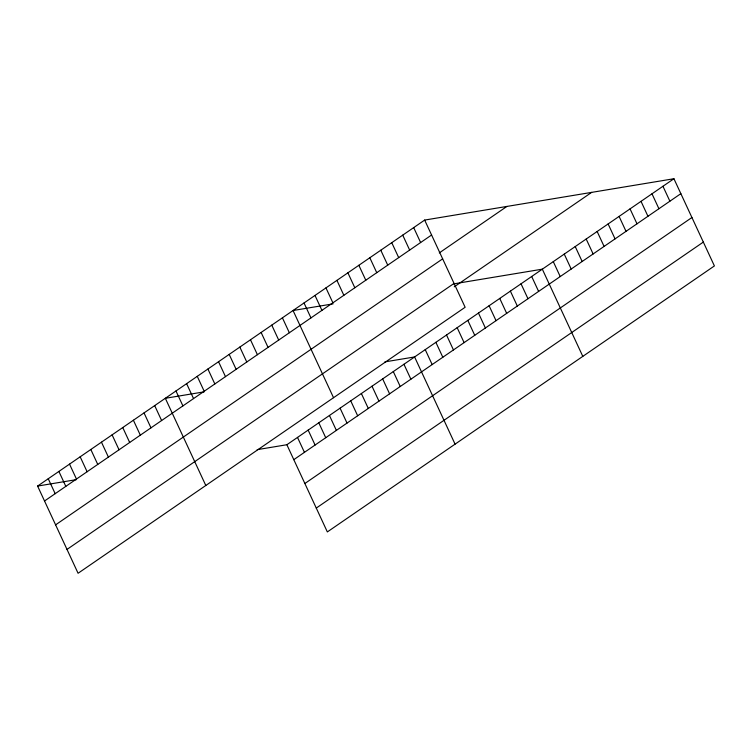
<?xml version="1.0" encoding="UTF-8"?>
<svg xmlns="http://www.w3.org/2000/svg" width="752" height="752" viewBox="0 0 752 752"><rect width="100%" height="100%" fill="white"/><g stroke="black" fill="none" stroke-linecap="round" stroke-linejoin="round"><path stroke-width="1.13" d="M424.654 220.073L465.131 307.267L78.076 573.268L37.6 486.065L424.654 220.073L673.924 178.732L714.4 265.935L327.346 531.927L286.869 444.733L257.165 449.658M44.528 501.001L431.592 235M439.29 252.907L506.914 206.424M55.601 524.849L442.655 258.848M67.003 549.421L454.067 283.419M454.264 286.803L591.664 192.371M286.869 444.733L673.924 178.732M293.797 459.66L680.851 193.668M304.87 483.508L691.925 217.516M316.272 508.079L703.327 242.088M333.042 303.874L293.054 310.51L333.531 397.705M453.71 283.871L542.324 269.169L582.8 356.373M204.177 391.848L165.327 398.287L205.804 485.491M384.892 361.881L414.596 356.956L455.073 444.15M37.6 486.065L76.441 479.626M662.954 186.27L669.891 201.198M651.993 193.809L658.921 208.736M641.024 201.339L647.951 216.275M630.054 208.877L636.991 223.814M619.093 216.416L626.021 231.343M608.124 223.955L615.051 238.882M597.154 231.494L604.091 246.421M586.193 239.023L593.121 253.96M575.224 246.562L582.151 261.489M564.254 254.101L571.191 269.028M553.293 261.64L560.221 276.567M531.683 276.492L538.611 291.419M521.033 283.805L527.97 298.732M510.392 291.118L517.32 306.045M499.751 298.431L506.679 313.368M489.101 305.744L496.038 320.681M478.46 313.058L485.388 327.994M467.819 320.38L474.747 335.307M413.694 227.602L420.622 242.539M457.169 327.693L464.106 342.621M402.724 235.141L409.652 250.078M446.528 335.007L453.456 349.934M391.754 242.68L398.692 257.607M435.878 342.32L442.815 357.256M380.794 250.219L387.722 265.146M425.237 349.633L432.165 364.57M369.824 257.748L376.752 272.685M358.854 265.287L365.792 280.223M403.946 364.269L410.883 379.196M347.894 272.826L354.822 287.753M393.305 371.582L400.233 386.509M336.924 280.364L343.852 295.292M382.665 378.895L389.592 393.832M372.014 386.208L378.952 401.145M325.954 287.894L332.892 302.83M361.374 393.522L368.301 408.458M314.994 295.433L321.922 310.369M350.733 400.844L357.661 415.771M304.024 302.971L310.952 317.899M340.083 408.157L347.02 423.085M329.442 415.471L336.37 430.398M282.414 317.823L289.341 332.751M318.801 422.784L325.729 437.72M271.773 325.137L278.701 340.073M308.151 430.097L315.088 445.034M261.123 332.45L268.06 347.386M297.51 437.42L304.438 452.347M250.482 339.763L257.41 354.7M239.841 347.086L246.769 362.013M229.191 354.399L236.128 369.326M218.55 361.712L225.478 376.639M207.909 369.025L214.837 383.962M197.259 376.338L204.196 391.275M186.618 383.661L193.546 398.588M175.977 390.974L182.905 405.901M154.686 405.601L161.614 420.537M144.036 412.914L150.973 427.85M133.395 420.227L140.323 435.164M122.755 427.55L129.682 442.477M112.104 434.863L119.042 449.79M101.464 442.176L108.391 457.103M90.823 449.489L97.751 464.426M80.173 456.802L87.11 471.739M69.532 464.125L76.46 479.052M58.891 471.438L65.819 486.365M48.241 478.751L55.178 493.679"/></g></svg>
